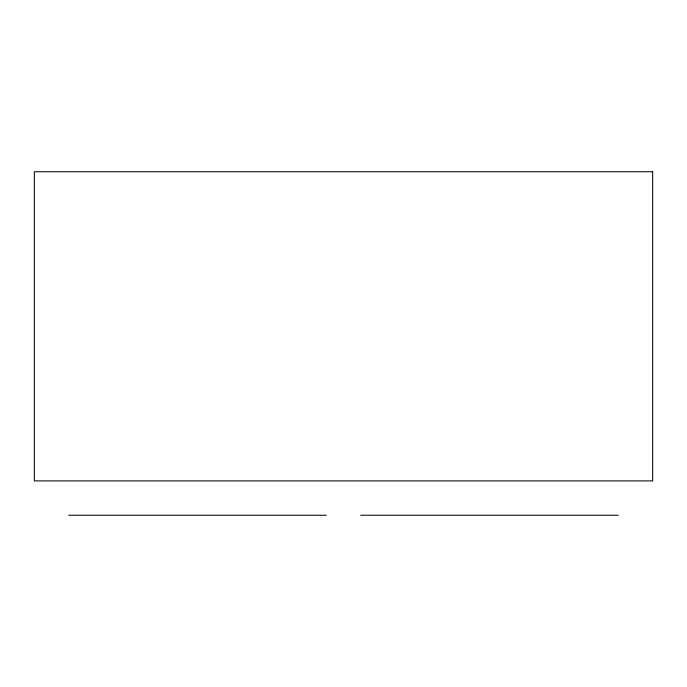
<?xml version="1.0" encoding="UTF-8"?>
<svg xmlns="http://www.w3.org/2000/svg" width="687" height="687" viewBox="0 0 687 687"><rect width="100%" height="100%" fill="white"/><g stroke="black" fill="none" stroke-linecap="round" stroke-linejoin="round"><path stroke-width="1.03" d="M68.7 515.25L326.325 515.25M360.675 515.25L618.3 515.25M652.65 171.75L34.35 171.75L34.35 480.9L652.65 480.9L652.65 171.75"/></g></svg>
